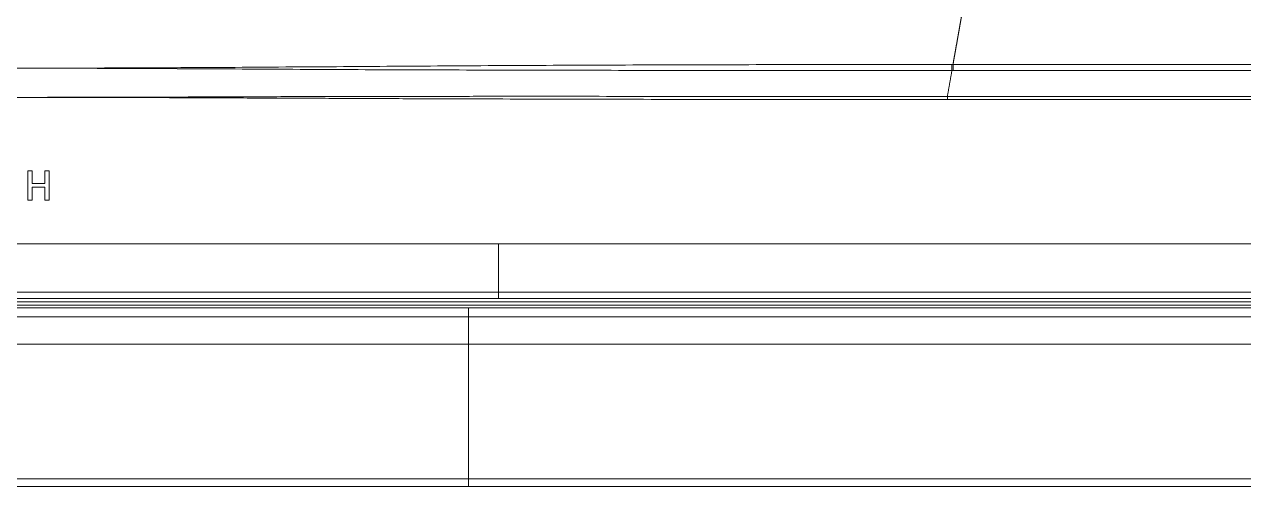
# Model space of a CAD drawing. Header units: millimetres. Extents: x 70151 to 230897, y 35202 to 113211.
# Drawn here: x 178042.4 to 178208.9, y 68759.4 to 68822.5 of the extents above; entities that cross this region are included whole.
import ezdxf

# ---------------------------------------------------------------- set-up
doc = ezdxf.new("R2010")
doc.units = ezdxf.units.MM
doc.header["$LTSCALE"] = 50
doc.layers.add('2-con', color=2, linetype='Continuous')
doc.layers.add('mark-B', color=2, linetype='Continuous', lineweight=20)

# ---------------------------------------------------------------- blocks, each defined once
blk = doc.blocks.new('무풍1WAY 대형')
at = {"layer": 'mark-B'}
for p, q in [((0, -24.74), (620.28, -24.74)), ((620.26, -25.23), (0, -25.23)), ((609.1, -39.1), (609.65, -39.1)), ((611.42, -39.1), (611.97, -39.1)), ((609.65, -40.87), (611.42, -40.87)), ((611.42, -41.37), (609.65, -41.37)), ((609.65, -43.08), (609.1, -43.08)), ((611.97, -43.08), (611.42, -43.08)), ((-486.45, -52.82), (486.43, -52.82)), ((486.43, -53.25), (-486.45, -53.25)), ((-485.68, -56.78), (485.66, -56.78)), ((485.66, -57.61), (-485.68, -57.61))]:
    blk.add_line(p, q, dxfattribs=at)
for points, knots in [([(0, 0), (45.98, 0), (91.97, 0), (183.94, 0), (321.89, 0), (459.85, 0), (551.82, 0)], [0, 0, 0, 0, 0.25, 0.25, 0.5, 1, 1, 1, 1]), ([(0, -0.02), (45.98, -0.02), (91.97, -0.02), (183.94, -0.02), (229.92, -0.02), (321.89, -0.02), (367.88, -0.02), (459.85, -0.02), (505.83, -0.02), (551.82, -0.02)], [0, 0, 0, 0, 0.25, 0.25, 0.5, 0.5, 0.75, 0.75, 1, 1, 1, 1]), ([(551.82, -1.05), (505.83, -1.05), (459.85, -1.04), (367.88, -1.04), (321.89, -1.04), (229.92, -1.04), (183.94, -1.04), (91.97, -1.04), (45.98, -1.05), (0, -1.05)], [0, 0, 0, 0, 0.25, 0.25, 0.5, 0.5, 0.75, 0.75, 1, 1, 1, 1]), ([(551.82, -0.02), (551.82, -0.02), (551.82, -0.05), (551.82, -0.14), (551.82, -0.21), (551.82, -0.39), (551.82, -0.5), (551.82, -0.75), (551.82, -0.89), (551.82, -1.05)], [0, 0, 0, 0, 0.25, 0.25, 0.5, 0.5, 0.75, 0.75, 1, 1, 1, 1]), ([(551.82, -0.02), (565.66, -0.02), (579.5, -0.02), (600.26, -0.02), (610.64, -0.02), (621.02, -0.02), (626.21, -0.02), (627.94, -0.02), (631.4, -0.02), (633.13, -0.02), (634.86, -0.02)], [0, 0, 0, 0, 0.5, 0.5, 0.75, 0.875, 0.875, 0.9375, 0.9375, 1, 1, 1, 1]), ([(634.86, -1.06), (633.13, -1.06), (631.4, -1.06), (627.94, -1.06), (626.21, -1.06), (621.02, -1.05), (610.64, -1.05), (600.26, -1.05), (579.5, -1.05), (565.66, -1.05), (551.82, -1.05)], [0, 0, 0, 0, 0.0625, 0.0625, 0.125, 0.125, 0.25, 0.5, 0.5, 1, 1, 1, 1]), ([(551.82, -19.43), (551.82, -19.37), (551.82, -19.25), (551.82, -19.06), (551.82, -18.88), (551.82, -18.69), (551.82, -18.51), (551.82, -18.32), (551.82, -18.13), (551.82, -17.94), (551.82, -17.75), (551.82, -17.56), (551.82, -17.37), (551.82, -17.17), (551.82, -16.98), (551.82, -16.78), (551.82, -16.58), (551.82, -16.38), (551.82, -16.18), (551.82, -15.98), (551.82, -15.78), (551.82, -15.58), (551.82, -15.37), (551.82, -15.17), (551.82, -14.96), (551.82, -14.75), (551.82, -14.54), (551.82, -14.33), (551.82, -14.12), (551.82, -13.91), (551.82, -13.7), (551.82, -13.48), (551.82, -13.27), (551.82, -13.05), (551.82, -12.84), (551.82, -12.62), (551.82, -12.4), (551.82, -12.18), (551.82, -11.96), (551.82, -11.74), (551.82, -11.52), (551.82, -11.29), (551.82, -11.07), (551.82, -10.84), (551.82, -10.62), (551.82, -10.39), (551.82, -10.16), (551.82, -9.92), (551.82, -9.66), (551.82, -9.38), (551.82, -9.11), (551.82, -8.84), (551.82, -8.57), (551.82, -8.31), (551.82, -8.05), (551.82, -7.79), (551.82, -7.54), (551.82, -7.29), (551.82, -7.04), (551.82, -6.79), (551.82, -6.55), (551.82, -6.31), (551.82, -6.07), (551.82, -5.84), (551.82, -5.61), (551.82, -5.38), (551.82, -5.15), (551.82, -4.93), (551.82, -4.71), (551.82, -4.49), (551.82, -4.28), (551.82, -4.06), (551.82, -3.86), (551.82, -3.65), (551.82, -3.45), (551.82, -3.25), (551.82, -3.05), (551.82, -2.85), (551.82, -2.66), (551.82, -2.47), (551.82, -2.28), (551.82, -2.1), (551.82, -1.92), (551.82, -1.74), (551.82, -1.56), (551.82, -1.39), (551.82, -1.22), (551.82, -1.11), (551.82, -1.05)], [0, 0, 0, 0, 0.009448, 0.018959, 0.028535, 0.038174, 0.047877, 0.057643, 0.067473, 0.077367, 0.087325, 0.097346, 0.107431, 0.117579, 0.127792, 0.138067, 0.148407, 0.15881, 0.169276, 0.179806, 0.1904, 0.201057, 0.211777, 0.222561, 0.233409, 0.244319, 0.255294, 0.266331, 0.277433, 0.288597, 0.299825, 0.311116, 0.32247, 0.333888, 0.345369, 0.356912, 0.368519, 0.380189, 0.391921, 0.403717, 0.415575, 0.427496, 0.43948, 0.451527, 0.463636, 0.475808, 0.488043, 0.50034, 0.51528, 0.530094, 0.544782, 0.559343, 0.573779, 0.588089, 0.602272, 0.61633, 0.630261, 0.644067, 0.657747, 0.671301, 0.684729, 0.698031, 0.711208, 0.72426, 0.737186, 0.749986, 0.762662, 0.775211, 0.787636, 0.799935, 0.81211, 0.824159, 0.836084, 0.847884, 0.859559, 0.871109, 0.882535, 0.893835, 0.905012, 0.916064, 0.926991, 0.937794, 0.948472, 0.959026, 0.969456, 0.979762, 0.989943, 1, 1, 1, 1]), ([(551.82, -19.43), (528.82, -19.43), (505.83, -19.43), (459.85, -19.43), (436.86, -19.43), (367.88, -19.43), (321.89, -19.43), (183.94, -19.43), (91.97, -19.43), (0, -19.43)], [0, 0, 0, 0, 0.125, 0.125, 0.25, 0.25, 0.5, 0.5, 1, 1, 1, 1]), ([(0, -23.18), (91.97, -23.18), (183.94, -23.18), (321.89, -23.18), (367.88, -23.18), (436.86, -23.18), (459.85, -23.18), (505.83, -23.18), (528.82, -23.18), (551.82, -23.18)], [0, 0, 0, 0, 0.5, 0.5, 0.75, 0.75, 0.875, 0.875, 1, 1, 1, 1]), ([(551.82, -23.18), (551.82, -23.25), (551.82, -23.32), (551.82, -23.47), (551.82, -23.54), (551.82, -23.68), (551.82, -23.75), (551.82, -23.88), (551.82, -23.94), (551.82, -24.05), (551.82, -24.11), (551.82, -24.2), (551.82, -24.24), (551.82, -24.3), (551.82, -24.33), (551.82, -24.36), (551.82, -24.37), (551.82, -24.38)], [0, 0, 0, 0, 0.125, 0.125, 0.25, 0.25, 0.375, 0.375, 0.5, 0.5, 0.625, 0.625, 0.75, 0.75, 0.875, 0.875, 1, 1, 1, 1]), ([(551.82, -24.38), (528.82, -24.38), (505.83, -24.38), (459.85, -24.38), (436.86, -24.38), (367.88, -24.38), (321.89, -24.38), (183.94, -24.38), (91.97, -24.38), (0, -24.38)], [0, 0, 0, 0, 0.125, 0.125, 0.25, 0.25, 0.5, 0.5, 1, 1, 1, 1]), ([(547.71, -26.53), (502.06, -26.53), (456.42, -26.53), (365.14, -26.53), (319.49, -26.53), (228.21, -26.53), (182.56, -26.53), (91.28, -26.53), (45.63, -26.53), (-45.65, -26.53), (-91.3, -26.53), (-182.58, -26.53), (-273.87, -26.53), (-410.8, -26.53), (-502.08, -26.53), (-547.73, -26.53)], [0, 0, 0, 0, 0.125, 0.125, 0.25, 0.25, 0.375, 0.375, 0.5, 0.5, 0.625, 0.625, 0.75, 0.875, 1, 1, 1, 1]), ([(547.71, -25.68), (547.71, -25.67), (547.71, -25.67), (547.71, -25.69), (547.71, -25.7), (547.71, -25.73), (547.71, -25.75), (547.71, -25.81), (547.71, -25.85), (547.71, -25.93), (547.71, -25.97), (547.71, -26.06), (547.71, -26.12), (547.71, -26.23), (547.71, -26.29), (547.71, -26.41), (547.71, -26.47), (547.71, -26.53)], [0, 0, 0, 0, 0.125, 0.125, 0.25, 0.25, 0.375, 0.375, 0.5, 0.5, 0.625, 0.625, 0.75, 0.75, 0.875, 0.875, 1, 1, 1, 1]), ([(547.71, -25.68), (553.44, -25.68), (559.17, -25.68), (570.64, -25.68), (576.37, -25.68), (587.84, -25.68), (593.57, -25.68), (600.74, -25.68), (602.17, -25.68), (605.04, -25.68), (606.47, -25.68), (608.62, -25.68), (609.34, -25.68), (610.77, -25.68), (611.49, -25.68), (612.92, -25.68), (613.64, -25.68), (614.72, -25.68), (615.07, -25.68), (615.61, -25.68), (615.79, -25.68), (616.15, -25.68), (616.33, -25.68), (616.51, -25.68)], [0, 0, 0, 0, 0.25, 0.25, 0.5, 0.5, 0.75, 0.75, 0.8125, 0.8125, 0.875, 0.875, 0.90625, 0.90625, 0.9375, 0.9375, 0.96875, 0.96875, 0.984375, 0.984375, 0.992187, 0.992187, 1, 1, 1, 1]), ([(616.51, -26.53), (616.33, -26.53), (616.15, -26.53), (615.79, -26.53), (615.61, -26.53), (615.07, -26.53), (614.72, -26.53), (613.64, -26.53), (612.92, -26.53), (611.49, -26.53), (610.77, -26.53), (609.34, -26.53), (608.62, -26.53), (606.47, -26.53), (605.04, -26.53), (602.17, -26.53), (595.01, -26.53), (587.84, -26.53), (576.37, -26.53), (570.64, -26.53), (559.17, -26.53), (553.44, -26.53), (547.71, -26.53)], [0, 0, 0, 0, 0.007812, 0.007812, 0.015625, 0.015625, 0.03125, 0.03125, 0.0625, 0.0625, 0.09375, 0.09375, 0.125, 0.125, 0.1875, 0.1875, 0.25, 0.5, 0.5, 0.75, 0.75, 1, 1, 1, 1]), ([(547.71, -33.13), (547.71, -31.86), (547.71, -29.66), (547.71, -27.47), (547.71, -26.53)], [0, 0, 0, 0, 0.572435, 1, 1, 1, 1]), ([(351.53, -33.13), (371.28, -33.13), (436.67, -33.13), (502.06, -33.13), (547.71, -33.13)], [0, 0, 0, 0, 0.30203, 1, 1, 1, 1]), ([(547.71, -33.13), (548.77, -33.13), (570.85, -33.13), (592.93, -33.13), (613.94, -33.13)], [0, 0, 0, 0, 0.04809, 1, 1, 1, 1]), ([(486.43, -53.25), (486.43, -53.23), (486.43, -53.21), (486.43, -53.15), (486.43, -53.11), (486.43, -53.04), (486.43, -53), (486.43, -52.91), (486.43, -52.86), (486.43, -52.82)], [0, 0, 0, 0, 0.25, 0.25, 0.5, 0.5, 0.75, 0.75, 1, 1, 1, 1]), ([(486.43, -52.82), (491.83, -52.82), (497.22, -52.82), (508.01, -52.83), (513.4, -52.83), (524.19, -52.85), (529.59, -52.86), (540.38, -52.88), (545.77, -52.9), (553.86, -52.92), (556.56, -52.93), (561.96, -52.95), (567.35, -52.97), (572.74, -53), (578.14, -53.02), (580.84, -53.03), (588.93, -53.07), (594.32, -53.09), (602.41, -53.11), (605.11, -53.11), (610.51, -53.12), (613.2, -53.12), (615.9, -53.12)], [0, 0, 0, 0, 0.125, 0.125, 0.25, 0.25, 0.375, 0.375, 0.5, 0.5, 0.5625, 0.5625, 0.625, 0.6875, 0.6875, 0.75, 0.75, 0.875, 0.875, 0.9375, 0.9375, 1, 1, 1, 1]), ([(615.9, -53.12), (613.2, -53.12), (610.51, -53.13), (605.11, -53.13), (602.41, -53.14), (597.02, -53.15), (594.32, -53.16), (588.93, -53.18), (586.23, -53.19), (580.84, -53.21), (578.14, -53.22), (572.74, -53.23), (570.05, -53.24), (564.65, -53.25), (561.96, -53.25), (556.56, -53.26), (553.86, -53.26), (548.47, -53.27), (545.77, -53.27), (540.38, -53.27), (537.68, -53.27), (529.59, -53.26), (524.19, -53.26), (513.4, -53.26), (508.01, -53.26), (497.22, -53.25), (491.83, -53.25), (486.43, -53.25)], [0, 0, 0, 0, 0.0625, 0.0625, 0.125, 0.125, 0.1875, 0.1875, 0.25, 0.25, 0.3125, 0.3125, 0.375, 0.375, 0.4375, 0.4375, 0.5, 0.5, 0.5625, 0.5625, 0.625, 0.625, 0.75, 0.75, 0.875, 0.875, 1, 1, 1, 1]), ([(484.37, -64.92), (484.37, -64.9), (484.38, -64.84), (484.39, -64.77), (484.41, -64.69), (484.42, -64.61), (484.44, -64.53), (484.45, -64.45), (484.46, -64.38), (484.48, -64.3), (484.49, -64.22), (484.51, -64.14), (484.52, -64.06), (484.53, -63.98), (484.55, -63.9), (484.56, -63.82), (484.58, -63.74), (484.59, -63.66), (484.61, -63.58), (484.62, -63.5), (484.63, -63.42), (484.65, -63.34), (484.66, -63.25), (484.68, -63.17), (484.69, -63.09), (484.71, -63.01), (484.72, -62.93), (484.74, -62.84), (484.75, -62.76), (484.76, -62.68), (484.78, -62.6), (484.79, -62.51), (484.81, -62.43), (484.82, -62.34), (484.84, -62.26), (484.85, -62.18), (484.87, -62.09), (484.88, -62.01), (484.9, -61.92), (484.91, -61.84), (484.93, -61.75), (484.94, -61.67), (484.96, -61.58), (484.97, -61.5), (484.99, -61.41), (485, -61.32), (485.02, -61.24), (485.03, -61.15), (485.05, -61.06), (485.07, -60.98), (485.08, -60.89), (485.1, -60.8), (485.11, -60.72), (485.13, -60.63), (485.14, -60.54), (485.16, -60.45), (485.17, -60.36), (485.19, -60.27), (485.21, -60.19), (485.22, -60.1), (485.24, -60.01), (485.25, -59.92), (485.27, -59.83), (485.28, -59.74), (485.3, -59.65), (485.32, -59.56), (485.33, -59.47), (485.35, -59.38), (485.36, -59.29), (485.38, -59.19), (485.4, -59.1), (485.41, -59.01), (485.43, -58.92), (485.45, -58.83), (485.46, -58.74), (485.48, -58.64), (485.49, -58.55), (485.51, -58.46), (485.53, -58.37), (485.54, -58.27), (485.56, -58.18), (485.58, -58.09), (485.59, -57.99), (485.61, -57.9), (485.63, -57.8), (485.64, -57.71), (485.65, -57.65), (485.66, -57.61)], [0, 0, 0, 0, 0.011748, 0.023496, 0.035244, 0.04699, 0.058737, 0.070482, 0.082228, 0.093973, 0.105718, 0.117462, 0.129206, 0.14095, 0.152694, 0.164437, 0.17618, 0.187924, 0.199667, 0.21141, 0.223153, 0.234896, 0.24664, 0.258383, 0.270127, 0.28187, 0.293614, 0.305359, 0.317103, 0.328848, 0.340593, 0.352339, 0.364085, 0.375831, 0.387578, 0.399326, 0.411074, 0.422823, 0.434572, 0.446322, 0.458073, 0.469825, 0.481577, 0.49333, 0.505084, 0.516839, 0.528595, 0.540352, 0.55211, 0.563869, 0.575629, 0.58739, 0.599152, 0.610915, 0.62268, 0.634446, 0.646213, 0.657981, 0.669751, 0.681522, 0.693295, 0.705069, 0.716845, 0.728622, 0.740401, 0.752181, 0.763963, 0.775746, 0.787532, 0.799319, 0.811108, 0.822898, 0.834691, 0.846485, 0.858282, 0.87008, 0.88188, 0.893682, 0.905487, 0.917293, 0.929102, 0.940913, 0.952725, 0.964541, 0.976358, 0.988178, 1, 1, 1, 1]), ([(485.66, -57.61), (485.66, -57.59), (485.66, -57.56), (485.66, -57.49), (485.66, -57.45), (485.66, -57.37), (485.66, -57.33), (485.66, -57.25), (485.66, -57.21), (485.66, -57.13), (485.66, -57.09), (485.66, -57.01), (485.66, -56.97), (485.66, -56.91), (485.66, -56.88), (485.66, -56.82), (485.66, -56.8), (485.66, -56.78)], [0, 0, 0, 0, 0.125, 0.125, 0.25, 0.25, 0.375, 0.375, 0.5, 0.5, 0.625, 0.625, 0.75, 0.75, 0.875, 0.875, 1, 1, 1, 1]), ([(485.81, -57.61), (485.76, -57.61), (485.71, -57.61), (485.66, -57.61), (485.66, -57.61), (485.66, -57.61)], [0, 0, 0, 0, 0.999719, 0.999719, 1, 1, 1, 1]), ([(485.81, -56.78), (485.89, -56.78), (485.97, -56.78), (486.14, -56.78), (486.39, -56.78), (486.96, -56.78), (488.12, -56.78), (490.43, -56.78), (492.42, -56.78), (496.38, -56.79), (499.02, -56.79), (502.99, -56.79), (504.31, -56.79), (506.95, -56.79), (508.27, -56.79), (512.23, -56.79), (514.87, -56.8), (522.78, -56.8), (528.05, -56.81), (538.59, -56.82), (543.86, -56.83), (551.76, -56.86), (554.39, -56.86), (559.65, -56.88), (562.29, -56.89), (567.56, -56.91), (570.19, -56.93), (575.46, -56.95), (578.1, -56.97), (583.37, -57), (586.01, -57.01), (589.96, -57.03), (591.28, -57.04), (593.92, -57.05), (595.24, -57.06), (597.89, -57.07), (599.21, -57.08), (601.85, -57.08), (603.17, -57.09), (605.81, -57.1), (607.13, -57.1), (609.78, -57.1), (611.1, -57.11), (612.42, -57.11)], [0, 0, 0, 0, 0.001953, 0.001953, 0.003906, 0.007813, 0.015625, 0.03125, 0.0625, 0.0625, 0.125, 0.125, 0.15625, 0.15625, 0.1875, 0.1875, 0.25, 0.25, 0.375, 0.375, 0.5, 0.5, 0.5625, 0.5625, 0.625, 0.625, 0.6875, 0.6875, 0.75, 0.75, 0.8125, 0.8125, 0.84375, 0.84375, 0.875, 0.875, 0.90625, 0.90625, 0.9375, 0.9375, 0.96875, 0.96875, 1, 1, 1, 1]), ([(485.81, -57.61), (485.81, -57.59), (485.81, -57.56), (485.81, -57.49), (485.81, -57.45), (485.81, -57.37), (485.81, -57.33), (485.81, -57.25), (485.81, -57.21), (485.81, -57.13), (485.81, -57.09), (485.81, -57.01), (485.81, -56.97), (485.81, -56.91), (485.81, -56.88), (485.81, -56.82), (485.81, -56.8), (485.81, -56.78)], [0, 0, 0, 0, 0.125, 0.125, 0.25, 0.25, 0.375, 0.375, 0.5, 0.5, 0.625, 0.625, 0.75, 0.75, 0.875, 0.875, 1, 1, 1, 1]), ([(612.42, -57.11), (611.1, -57.11), (609.78, -57.11), (607.13, -57.12), (605.81, -57.12), (601.85, -57.13), (599.2, -57.14), (595.24, -57.16), (593.92, -57.16), (591.28, -57.18), (589.96, -57.18), (586, -57.21), (583.37, -57.22), (578.09, -57.26), (575.46, -57.28), (570.19, -57.31), (567.56, -57.33), (562.29, -57.37), (559.66, -57.39), (554.39, -57.42), (551.76, -57.44), (546.49, -57.47), (543.86, -57.48), (538.59, -57.51), (535.96, -57.52), (528.06, -57.55), (522.78, -57.57), (514.87, -57.58), (512.23, -57.59), (508.27, -57.6), (506.95, -57.6), (504.31, -57.6), (502.99, -57.6), (499.02, -57.61), (496.38, -57.61), (491.1, -57.61), (488.45, -57.61), (485.81, -57.61)], [0, 0, 0, 0, 0.03125, 0.03125, 0.0625, 0.0625, 0.125, 0.125, 0.15625, 0.15625, 0.1875, 0.1875, 0.25, 0.25, 0.3125, 0.3125, 0.375, 0.375, 0.4375, 0.4375, 0.5, 0.5, 0.5625, 0.5625, 0.625, 0.625, 0.75, 0.75, 0.8125, 0.8125, 0.84375, 0.84375, 0.875, 0.875, 0.9375, 0.9375, 1, 1, 1, 1])]:
    blk.add_open_spline(points, degree=3, knots=knots, dxfattribs=at)
for points, degree in [([(551.82, 0), (579.54, 0), (607.26, 0), (634.98, -0.01)], 3), ([(551.82, 0), (551.82, -0.02)], 1), ([(619.32, -19.43), (596.82, -19.43), (574.32, -19.43), (551.82, -19.43)], 3), ([(551.82, -23.18), (551.82, -21.92), (551.82, -20.66), (551.82, -19.43)], 3), ([(551.82, -23.18), (573.79, -23.18), (595.77, -23.18), (617.74, -23.18)], 3), ([(617.74, -24.38), (595.77, -24.38), (573.79, -24.38), (551.82, -24.38)], 3), ([(547.71, -25.68), (-0.01, -25.67), (-547.73, -25.68)], 2), ([(609.1, -43.08), (609.1, -41.75), (609.1, -40.43), (609.1, -39.1)], 3), ([(609.65, -39.1), (609.65, -39.69), (609.65, -40.28), (609.65, -40.87)], 3), ([(611.42, -40.87), (611.42, -40.28), (611.42, -39.69), (611.42, -39.1)], 3), ([(611.97, -39.1), (611.97, -40.43), (611.97, -41.75), (611.97, -43.08)], 3), ([(609.65, -41.37), (609.65, -41.94), (609.65, -42.51), (609.65, -43.08)], 3), ([(611.42, -43.08), (611.42, -42.51), (611.42, -41.94), (611.42, -41.37)], 3), ([(485.81, -56.78), (486.43, -53.25)], 1), ([(485.66, -56.78), (485.71, -56.78), (485.76, -56.78), (485.81, -56.78)], 3), ([(615.2, -57.11), (614.27, -57.11), (613.35, -57.11), (612.42, -57.11)], 3)]:
    blk.add_open_spline(points, degree=degree, dxfattribs=at)
blk = doc.blocks.new('dpdjzjs')
at = {"layer": 'mark-B', "rotation": 180}
blk.add_blockref('무풍1WAY 대형', (178654.91, 88751.49), dxfattribs=at)

msp = doc.modelspace()

# ---------------------------------------------------------------- block references
at = {"layer": '2-con'}
msp.add_blockref('dpdjzjs', (0, -19992.04), dxfattribs=at)

doc.saveas('drawing.dxf')
